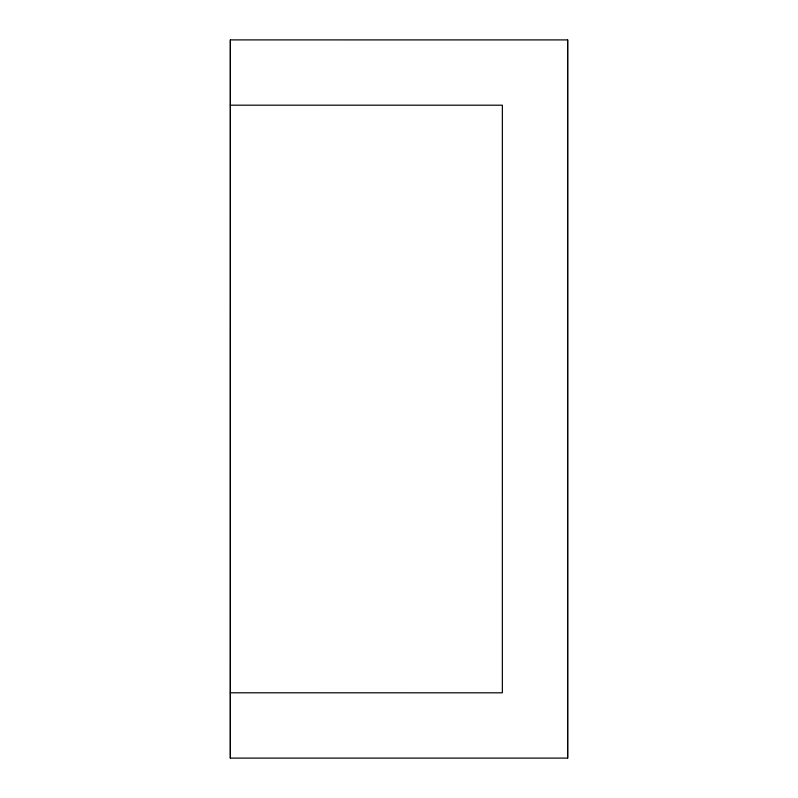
<?xml version="1.0" encoding="UTF-8"?>
<svg xmlns="http://www.w3.org/2000/svg" width="798" height="798" viewBox="0 0 798 798"><rect width="100%" height="100%" fill="white"/><g stroke="black" fill="none" stroke-linecap="round" stroke-linejoin="round"><path stroke-width="1.2" d="M230.343 758.1L230.363 39.9L567.657 39.91L567.657 758.1L230.343 758.1L230.373 39.91M567.637 758.09L567.637 39.9M230.363 105.186L502.371 105.196L502.361 692.814L230.363 692.804"/></g></svg>
